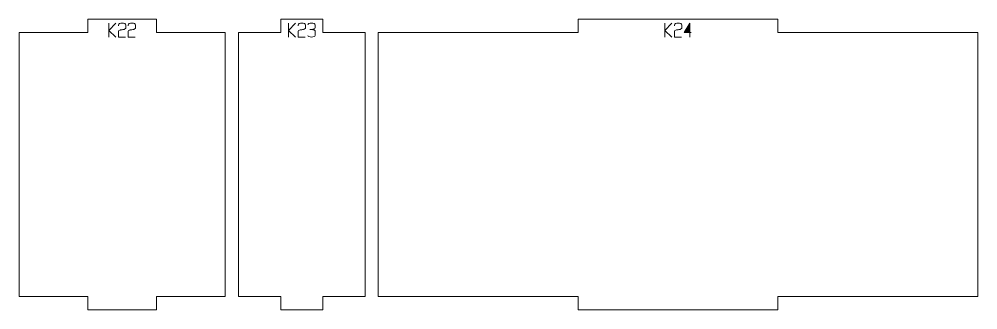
# Model space of a CAD drawing. Header units: centimetres. Extents: x -249 to 275, y -506 to 461.
# Drawn here: x -100.54 to -78.74, y -339.21 to -332.61 of the extents above; entities that cross this region are included whole.
import ezdxf

# ---------------------------------------------------------------- set-up
doc = ezdxf.new("R2010")
doc.units = ezdxf.units.CM
doc.header["$MEASUREMENT"] = 0
doc.layers.add('Capa 1', color=7, linetype='Continuous')

msp = doc.modelspace()

# ---------------------------------------------------------------- hatches: boundary and pattern name
at = {"layer": 'Capa 1', "true_color": 0x3e4095}
h = msp.add_hatch(color=175, dxfattribs=at)
edge = h.paths.add_edge_path()
edge.add_spline(control_points=[(-98.33816, -333.01508), (-98.33816, -333.01508), (-98.49684, -332.86328), (-98.49684, -332.86328), (-98.49684, -332.86328), (-98.49684, -333.01508), (-98.49684, -333.01508), (-98.49684, -333.01508), (-98.49684, -332.69864), (-98.49684, -332.69864), (-98.49684, -332.69864), (-98.49684, -332.86328), (-98.49684, -332.86328), (-98.49684, -332.86328), (-98.33816, -332.69864), (-98.33816, -332.69864), (-98.33816, -332.69864), (-98.49684, -332.86328), (-98.49684, -332.86328), (-98.49684, -332.86328), (-98.33816, -333.01508), (-98.33816, -333.01508)], knot_values=[0, 0, 0, 0, 0.14285714, 0.14285714, 0.14285714, 0.28571429, 0.28571429, 0.28571429, 0.42857143, 0.42857143, 0.42857143, 0.57142857, 0.57142857, 0.57142857, 0.71428571, 0.71428571, 0.71428571, 0.85714286, 0.85714286, 0.85714286, 1, 1, 1, 1], degree=3, periodic=1)
h = msp.add_hatch(color=175, dxfattribs=at)
edge = h.paths.add_edge_path()
edge.add_spline(control_points=[(-98.27717, -333.01508), (-98.27717, -333.01508), (-98.27717, -332.88254), (-98.27717, -332.88254), (-98.27625, -332.87062), (-98.2654, -332.86145), (-98.24461, -332.85503), (-98.23605, -332.85441), (-98.22787, -332.85342), (-98.22007, -332.85204), (-98.21228, -332.85067), (-98.2044, -332.84922), (-98.19645, -332.84769), (-98.18178, -332.84524), (-98.17054, -332.84325), (-98.16275, -332.84173), (-98.15495, -332.8402), (-98.14738, -332.83821), (-98.14004, -332.83576), (-98.12109, -332.82873), (-98.11161, -332.81971), (-98.11161, -332.80871), (-98.11161, -332.80871), (-98.11161, -332.73395), (-98.11161, -332.73395), (-98.11161, -332.72417), (-98.11948, -332.71584), (-98.13523, -332.70896), (-98.15097, -332.70208), (-98.17062, -332.69864), (-98.19416, -332.69864), (-98.2177, -332.69864), (-98.23735, -332.70208), (-98.25309, -332.70896), (-98.26884, -332.71584), (-98.27671, -332.72417), (-98.27671, -332.73395), (-98.27671, -332.73395), (-98.27671, -332.75642), (-98.27671, -332.75642), (-98.27671, -332.75642), (-98.27671, -332.73395), (-98.27671, -332.73395), (-98.27671, -332.72417), (-98.26884, -332.71584), (-98.25309, -332.70896), (-98.23735, -332.70208), (-98.2177, -332.69864), (-98.19416, -332.69864), (-98.17062, -332.69864), (-98.15097, -332.70208), (-98.13523, -332.70896), (-98.11948, -332.71584), (-98.11161, -332.72417), (-98.11161, -332.73395), (-98.11161, -332.73395), (-98.11161, -332.80871), (-98.11161, -332.80871), (-98.11161, -332.81971), (-98.12109, -332.82873), (-98.14004, -332.83576), (-98.14738, -332.83821), (-98.15495, -332.8402), (-98.16275, -332.84173), (-98.17054, -332.84325), (-98.18178, -332.84524), (-98.19645, -332.84769), (-98.2044, -332.84922), (-98.21228, -332.85067), (-98.22007, -332.85204), (-98.22787, -332.85342), (-98.23605, -332.85441), (-98.24461, -332.85503), (-98.2654, -332.86145), (-98.27625, -332.87062), (-98.27717, -332.88254), (-98.27717, -332.88254), (-98.27717, -333.01508), (-98.27717, -333.01508), (-98.27717, -333.01508), (-98.12032, -333.01508), (-98.12032, -333.01508), (-98.12032, -333.01508), (-98.27717, -333.01508), (-98.27717, -333.01508)], knot_values=[0, 0, 0, 0, 0.03571429, 0.03571429, 0.03571429, 0.07142857, 0.07142857, 0.07142857, 0.10714286, 0.10714286, 0.10714286, 0.14285714, 0.14285714, 0.14285714, 0.17857143, 0.17857143, 0.17857143, 0.21428571, 0.21428571, 0.21428571, 0.25, 0.25, 0.25, 0.28571429, 0.28571429, 0.28571429, 0.32142857, 0.32142857, 0.32142857, 0.35714286, 0.35714286, 0.35714286, 0.39285714, 0.39285714, 0.39285714, 0.42857143, 0.42857143, 0.42857143, 0.46428571, 0.46428571, 0.46428571, 0.5, 0.5, 0.5, 0.53571429, 0.53571429, 0.53571429, 0.57142857, 0.57142857, 0.57142857, 0.60714286, 0.60714286, 0.60714286, 0.64285714, 0.64285714, 0.64285714, 0.67857143, 0.67857143, 0.67857143, 0.71428571, 0.71428571, 0.71428571, 0.75, 0.75, 0.75, 0.78571429, 0.78571429, 0.78571429, 0.82142857, 0.82142857, 0.82142857, 0.85714286, 0.85714286, 0.85714286, 0.89285714, 0.89285714, 0.89285714, 0.92857143, 0.92857143, 0.92857143, 0.96428571, 0.96428571, 0.96428571, 1, 1, 1, 1], degree=3, periodic=1)
h = msp.add_hatch(color=175, dxfattribs=at)
edge = h.paths.add_edge_path()
edge.add_spline(control_points=[(-98.05704, -333.01508), (-98.05704, -333.01508), (-98.05704, -332.88254), (-98.05704, -332.88254), (-98.05612, -332.87062), (-98.04527, -332.86145), (-98.02448, -332.85503), (-98.01592, -332.85441), (-98.00774, -332.85342), (-97.99994, -332.85204), (-97.99215, -332.85067), (-97.98427, -332.84922), (-97.97632, -332.84769), (-97.96165, -332.84524), (-97.95041, -332.84325), (-97.94262, -332.84173), (-97.93482, -332.8402), (-97.92725, -332.83821), (-97.91991, -332.83576), (-97.90096, -332.82873), (-97.89148, -332.81971), (-97.89148, -332.80871), (-97.89148, -332.80871), (-97.89148, -332.73395), (-97.89148, -332.73395), (-97.89148, -332.72417), (-97.89935, -332.71584), (-97.9151, -332.70896), (-97.93084, -332.70208), (-97.95049, -332.69864), (-97.97403, -332.69864), (-97.99757, -332.69864), (-98.01722, -332.70208), (-98.03296, -332.70896), (-98.04871, -332.71584), (-98.05658, -332.72417), (-98.05658, -332.73395), (-98.05658, -332.73395), (-98.05658, -332.75642), (-98.05658, -332.75642), (-98.05658, -332.75642), (-98.05658, -332.73395), (-98.05658, -332.73395), (-98.05658, -332.72417), (-98.04871, -332.71584), (-98.03296, -332.70896), (-98.01722, -332.70208), (-97.99757, -332.69864), (-97.97403, -332.69864), (-97.95049, -332.69864), (-97.93084, -332.70208), (-97.9151, -332.70896), (-97.89935, -332.71584), (-97.89148, -332.72417), (-97.89148, -332.73395), (-97.89148, -332.73395), (-97.89148, -332.80871), (-97.89148, -332.80871), (-97.89148, -332.81971), (-97.90096, -332.82873), (-97.91991, -332.83576), (-97.92725, -332.83821), (-97.93482, -332.8402), (-97.94262, -332.84173), (-97.95041, -332.84325), (-97.96165, -332.84524), (-97.97632, -332.84769), (-97.98427, -332.84922), (-97.99215, -332.85067), (-97.99994, -332.85204), (-98.00774, -332.85342), (-98.01592, -332.85441), (-98.02448, -332.85503), (-98.04527, -332.86145), (-98.05612, -332.87062), (-98.05704, -332.88254), (-98.05704, -332.88254), (-98.05704, -333.01508), (-98.05704, -333.01508), (-98.05704, -333.01508), (-97.90019, -333.01508), (-97.90019, -333.01508), (-97.90019, -333.01508), (-98.05704, -333.01508), (-98.05704, -333.01508)], knot_values=[0, 0, 0, 0, 0.03571429, 0.03571429, 0.03571429, 0.07142857, 0.07142857, 0.07142857, 0.10714286, 0.10714286, 0.10714286, 0.14285714, 0.14285714, 0.14285714, 0.17857143, 0.17857143, 0.17857143, 0.21428571, 0.21428571, 0.21428571, 0.25, 0.25, 0.25, 0.28571429, 0.28571429, 0.28571429, 0.32142857, 0.32142857, 0.32142857, 0.35714286, 0.35714286, 0.35714286, 0.39285714, 0.39285714, 0.39285714, 0.42857143, 0.42857143, 0.42857143, 0.46428571, 0.46428571, 0.46428571, 0.5, 0.5, 0.5, 0.53571429, 0.53571429, 0.53571429, 0.57142857, 0.57142857, 0.57142857, 0.60714286, 0.60714286, 0.60714286, 0.64285714, 0.64285714, 0.64285714, 0.67857143, 0.67857143, 0.67857143, 0.71428571, 0.71428571, 0.71428571, 0.75, 0.75, 0.75, 0.78571429, 0.78571429, 0.78571429, 0.82142857, 0.82142857, 0.82142857, 0.85714286, 0.85714286, 0.85714286, 0.89285714, 0.89285714, 0.89285714, 0.92857143, 0.92857143, 0.92857143, 0.96428571, 0.96428571, 0.96428571, 1, 1, 1, 1], degree=3, periodic=1)
h = msp.add_hatch(color=175, dxfattribs=at)
edge = h.paths.add_edge_path()
edge.add_spline(control_points=[(-94.25666, -333.01508), (-94.25666, -333.01508), (-94.41534, -332.86328), (-94.41534, -332.86328), (-94.41534, -332.86328), (-94.41534, -333.01508), (-94.41534, -333.01508), (-94.41534, -333.01508), (-94.41534, -332.69864), (-94.41534, -332.69864), (-94.41534, -332.69864), (-94.41534, -332.86328), (-94.41534, -332.86328), (-94.41534, -332.86328), (-94.25666, -332.69864), (-94.25666, -332.69864), (-94.25666, -332.69864), (-94.41534, -332.86328), (-94.41534, -332.86328), (-94.41534, -332.86328), (-94.25666, -333.01508), (-94.25666, -333.01508)], knot_values=[0, 0, 0, 0, 0.14285714, 0.14285714, 0.14285714, 0.28571429, 0.28571429, 0.28571429, 0.42857143, 0.42857143, 0.42857143, 0.57142857, 0.57142857, 0.57142857, 0.71428571, 0.71428571, 0.71428571, 0.85714286, 0.85714286, 0.85714286, 1, 1, 1, 1], degree=3, periodic=1)
h = msp.add_hatch(color=175, dxfattribs=at)
edge = h.paths.add_edge_path()
edge.add_spline(control_points=[(-94.19567, -333.01508), (-94.19567, -333.01508), (-94.19567, -332.88254), (-94.19567, -332.88254), (-94.19475, -332.87062), (-94.1839, -332.86145), (-94.16311, -332.85503), (-94.15455, -332.85441), (-94.14637, -332.85342), (-94.13857, -332.85204), (-94.13078, -332.85067), (-94.1229, -332.84922), (-94.11495, -332.84769), (-94.10028, -332.84524), (-94.08904, -332.84325), (-94.08125, -332.84173), (-94.07345, -332.8402), (-94.06588, -332.83821), (-94.05854, -332.83576), (-94.03959, -332.82873), (-94.03011, -332.81971), (-94.03011, -332.80871), (-94.03011, -332.80871), (-94.03011, -332.73395), (-94.03011, -332.73395), (-94.03011, -332.72417), (-94.03798, -332.71584), (-94.05373, -332.70896), (-94.06947, -332.70208), (-94.08912, -332.69864), (-94.11266, -332.69864), (-94.1362, -332.69864), (-94.15585, -332.70208), (-94.17159, -332.70896), (-94.18734, -332.71584), (-94.19521, -332.72417), (-94.19521, -332.73395), (-94.19521, -332.73395), (-94.19521, -332.75642), (-94.19521, -332.75642), (-94.19521, -332.75642), (-94.19521, -332.73395), (-94.19521, -332.73395), (-94.19521, -332.72417), (-94.18734, -332.71584), (-94.17159, -332.70896), (-94.15585, -332.70208), (-94.1362, -332.69864), (-94.11266, -332.69864), (-94.08912, -332.69864), (-94.06947, -332.70208), (-94.05373, -332.70896), (-94.03798, -332.71584), (-94.03011, -332.72417), (-94.03011, -332.73395), (-94.03011, -332.73395), (-94.03011, -332.80871), (-94.03011, -332.80871), (-94.03011, -332.81971), (-94.03959, -332.82873), (-94.05854, -332.83576), (-94.06588, -332.83821), (-94.07345, -332.8402), (-94.08125, -332.84173), (-94.08904, -332.84325), (-94.10028, -332.84524), (-94.11495, -332.84769), (-94.1229, -332.84922), (-94.13078, -332.85067), (-94.13857, -332.85204), (-94.14637, -332.85342), (-94.15455, -332.85441), (-94.16311, -332.85503), (-94.1839, -332.86145), (-94.19475, -332.87062), (-94.19567, -332.88254), (-94.19567, -332.88254), (-94.19567, -333.01508), (-94.19567, -333.01508), (-94.19567, -333.01508), (-94.03882, -333.01508), (-94.03882, -333.01508), (-94.03882, -333.01508), (-94.19567, -333.01508), (-94.19567, -333.01508)], knot_values=[0, 0, 0, 0, 0.03571429, 0.03571429, 0.03571429, 0.07142857, 0.07142857, 0.07142857, 0.10714286, 0.10714286, 0.10714286, 0.14285714, 0.14285714, 0.14285714, 0.17857143, 0.17857143, 0.17857143, 0.21428571, 0.21428571, 0.21428571, 0.25, 0.25, 0.25, 0.28571429, 0.28571429, 0.28571429, 0.32142857, 0.32142857, 0.32142857, 0.35714286, 0.35714286, 0.35714286, 0.39285714, 0.39285714, 0.39285714, 0.42857143, 0.42857143, 0.42857143, 0.46428571, 0.46428571, 0.46428571, 0.5, 0.5, 0.5, 0.53571429, 0.53571429, 0.53571429, 0.57142857, 0.57142857, 0.57142857, 0.60714286, 0.60714286, 0.60714286, 0.64285714, 0.64285714, 0.64285714, 0.67857143, 0.67857143, 0.67857143, 0.71428571, 0.71428571, 0.71428571, 0.75, 0.75, 0.75, 0.78571429, 0.78571429, 0.78571429, 0.82142857, 0.82142857, 0.82142857, 0.85714286, 0.85714286, 0.85714286, 0.89285714, 0.89285714, 0.89285714, 0.92857143, 0.92857143, 0.92857143, 0.96428571, 0.96428571, 0.96428571, 1, 1, 1, 1], degree=3, periodic=1)
h = msp.add_hatch(color=175, dxfattribs=at)
edge = h.paths.add_edge_path()
edge.add_spline(control_points=[(-93.89253, -333.01508), (-93.91607, -333.01508), (-93.93572, -333.01164), (-93.95146, -333.00476), (-93.96721, -332.99788), (-93.97508, -332.98955), (-93.97508, -332.97977), (-93.97508, -332.98955), (-93.96721, -332.99788), (-93.95146, -333.00476), (-93.93572, -333.01164), (-93.91607, -333.01508), (-93.89253, -333.01508), (-93.86899, -333.01508), (-93.84934, -333.01164), (-93.8336, -333.00476), (-93.81785, -332.99788), (-93.80998, -332.98955), (-93.80998, -332.97977), (-93.80998, -332.97977), (-93.80998, -332.87658), (-93.80998, -332.87658), (-93.80998, -332.86832), (-93.81564, -332.86114), (-93.82695, -332.85503), (-93.83826, -332.84891), (-93.87143, -332.84478), (-93.92647, -332.84264), (-93.87174, -332.83928), (-93.83887, -332.8353), (-93.82787, -332.83072), (-93.81686, -332.82613), (-93.8109, -332.81864), (-93.80998, -332.80825), (-93.80998, -332.80825), (-93.80998, -332.73395), (-93.80998, -332.73395), (-93.80998, -332.72417), (-93.81785, -332.71584), (-93.8336, -332.70896), (-93.84934, -332.70208), (-93.86899, -332.69864), (-93.89253, -332.69864), (-93.91607, -332.69864), (-93.93572, -332.70208), (-93.95146, -332.70896), (-93.96721, -332.71584), (-93.97508, -332.72417), (-93.97508, -332.73395), (-93.97508, -332.72417), (-93.96721, -332.71584), (-93.95146, -332.70896), (-93.93572, -332.70208), (-93.91607, -332.69864), (-93.89253, -332.69864), (-93.86899, -332.69864), (-93.84934, -332.70208), (-93.8336, -332.70896), (-93.81785, -332.71584), (-93.80998, -332.72417), (-93.80998, -332.73395), (-93.80998, -332.73395), (-93.80998, -332.80825), (-93.80998, -332.80825), (-93.8109, -332.81864), (-93.81686, -332.82613), (-93.82787, -332.83072), (-93.83887, -332.8353), (-93.87174, -332.83928), (-93.92647, -332.84264), (-93.87143, -332.84478), (-93.83826, -332.84891), (-93.82695, -332.85503), (-93.81564, -332.86114), (-93.80998, -332.86832), (-93.80998, -332.87658), (-93.80998, -332.87658), (-93.80998, -332.97977), (-93.80998, -332.97977), (-93.80998, -332.98955), (-93.81785, -332.99788), (-93.8336, -333.00476), (-93.84934, -333.01164), (-93.86899, -333.01508), (-93.89253, -333.01508)], knot_values=[0, 0, 0, 0, 0.03571429, 0.03571429, 0.03571429, 0.07142857, 0.07142857, 0.07142857, 0.10714286, 0.10714286, 0.10714286, 0.14285714, 0.14285714, 0.14285714, 0.17857143, 0.17857143, 0.17857143, 0.21428571, 0.21428571, 0.21428571, 0.25, 0.25, 0.25, 0.28571429, 0.28571429, 0.28571429, 0.32142857, 0.32142857, 0.32142857, 0.35714286, 0.35714286, 0.35714286, 0.39285714, 0.39285714, 0.39285714, 0.42857143, 0.42857143, 0.42857143, 0.46428571, 0.46428571, 0.46428571, 0.5, 0.5, 0.5, 0.53571429, 0.53571429, 0.53571429, 0.57142857, 0.57142857, 0.57142857, 0.60714286, 0.60714286, 0.60714286, 0.64285714, 0.64285714, 0.64285714, 0.67857143, 0.67857143, 0.67857143, 0.71428571, 0.71428571, 0.71428571, 0.75, 0.75, 0.75, 0.78571429, 0.78571429, 0.78571429, 0.82142857, 0.82142857, 0.82142857, 0.85714286, 0.85714286, 0.85714286, 0.89285714, 0.89285714, 0.89285714, 0.92857143, 0.92857143, 0.92857143, 0.96428571, 0.96428571, 0.96428571, 1, 1, 1, 1], degree=3, periodic=1)
h = msp.add_hatch(color=175, dxfattribs=at)
edge = h.paths.add_edge_path()
edge.add_spline(control_points=[(-85.70007, -333.01508), (-85.70007, -333.01508), (-85.85875, -332.86328), (-85.85875, -332.86328), (-85.85875, -332.86328), (-85.85875, -333.01508), (-85.85875, -333.01508), (-85.85875, -333.01508), (-85.85875, -332.69864), (-85.85875, -332.69864), (-85.85875, -332.69864), (-85.85875, -332.86328), (-85.85875, -332.86328), (-85.85875, -332.86328), (-85.70007, -332.69864), (-85.70007, -332.69864), (-85.70007, -332.69864), (-85.85875, -332.86328), (-85.85875, -332.86328), (-85.85875, -332.86328), (-85.70007, -333.01508), (-85.70007, -333.01508)], knot_values=[0, 0, 0, 0, 0.14285714, 0.14285714, 0.14285714, 0.28571429, 0.28571429, 0.28571429, 0.42857143, 0.42857143, 0.42857143, 0.57142857, 0.57142857, 0.57142857, 0.71428571, 0.71428571, 0.71428571, 0.85714286, 0.85714286, 0.85714286, 1, 1, 1, 1], degree=3, periodic=1)
h = msp.add_hatch(color=175, dxfattribs=at)
edge = h.paths.add_edge_path()
edge.add_spline(control_points=[(-85.63908, -333.01508), (-85.63908, -333.01508), (-85.63908, -332.88254), (-85.63908, -332.88254), (-85.63816, -332.87062), (-85.62731, -332.86145), (-85.60652, -332.85503), (-85.59796, -332.85441), (-85.58978, -332.85342), (-85.58198, -332.85204), (-85.57419, -332.85067), (-85.56631, -332.84922), (-85.55836, -332.84769), (-85.54369, -332.84524), (-85.53245, -332.84325), (-85.52466, -332.84173), (-85.51686, -332.8402), (-85.50929, -332.83821), (-85.50195, -332.83576), (-85.483, -332.82873), (-85.47352, -332.81971), (-85.47352, -332.80871), (-85.47352, -332.80871), (-85.47352, -332.73395), (-85.47352, -332.73395), (-85.47352, -332.72417), (-85.48139, -332.71584), (-85.49714, -332.70896), (-85.51288, -332.70208), (-85.53253, -332.69864), (-85.55607, -332.69864), (-85.57961, -332.69864), (-85.59926, -332.70208), (-85.615, -332.70896), (-85.63075, -332.71584), (-85.63862, -332.72417), (-85.63862, -332.73395), (-85.63862, -332.73395), (-85.63862, -332.75642), (-85.63862, -332.75642), (-85.63862, -332.75642), (-85.63862, -332.73395), (-85.63862, -332.73395), (-85.63862, -332.72417), (-85.63075, -332.71584), (-85.615, -332.70896), (-85.59926, -332.70208), (-85.57961, -332.69864), (-85.55607, -332.69864), (-85.53253, -332.69864), (-85.51288, -332.70208), (-85.49714, -332.70896), (-85.48139, -332.71584), (-85.47352, -332.72417), (-85.47352, -332.73395), (-85.47352, -332.73395), (-85.47352, -332.80871), (-85.47352, -332.80871), (-85.47352, -332.81971), (-85.483, -332.82873), (-85.50195, -332.83576), (-85.50929, -332.83821), (-85.51686, -332.8402), (-85.52466, -332.84173), (-85.53245, -332.84325), (-85.54369, -332.84524), (-85.55836, -332.84769), (-85.56631, -332.84922), (-85.57419, -332.85067), (-85.58198, -332.85204), (-85.58978, -332.85342), (-85.59796, -332.85441), (-85.60652, -332.85503), (-85.62731, -332.86145), (-85.63816, -332.87062), (-85.63908, -332.88254), (-85.63908, -332.88254), (-85.63908, -333.01508), (-85.63908, -333.01508), (-85.63908, -333.01508), (-85.48223, -333.01508), (-85.48223, -333.01508), (-85.48223, -333.01508), (-85.63908, -333.01508), (-85.63908, -333.01508)], knot_values=[0, 0, 0, 0, 0.03571429, 0.03571429, 0.03571429, 0.07142857, 0.07142857, 0.07142857, 0.10714286, 0.10714286, 0.10714286, 0.14285714, 0.14285714, 0.14285714, 0.17857143, 0.17857143, 0.17857143, 0.21428571, 0.21428571, 0.21428571, 0.25, 0.25, 0.25, 0.28571429, 0.28571429, 0.28571429, 0.32142857, 0.32142857, 0.32142857, 0.35714286, 0.35714286, 0.35714286, 0.39285714, 0.39285714, 0.39285714, 0.42857143, 0.42857143, 0.42857143, 0.46428571, 0.46428571, 0.46428571, 0.5, 0.5, 0.5, 0.53571429, 0.53571429, 0.53571429, 0.57142857, 0.57142857, 0.57142857, 0.60714286, 0.60714286, 0.60714286, 0.64285714, 0.64285714, 0.64285714, 0.67857143, 0.67857143, 0.67857143, 0.71428571, 0.71428571, 0.71428571, 0.75, 0.75, 0.75, 0.78571429, 0.78571429, 0.78571429, 0.82142857, 0.82142857, 0.82142857, 0.85714286, 0.85714286, 0.85714286, 0.89285714, 0.89285714, 0.89285714, 0.92857143, 0.92857143, 0.92857143, 0.96428571, 0.96428571, 0.96428571, 1, 1, 1, 1], degree=3, periodic=1)
h = msp.add_hatch(color=175, dxfattribs=at)
edge = h.paths.add_edge_path()
edge.add_spline(control_points=[(-85.2887, -332.91052), (-85.2887, -332.91052), (-85.2887, -332.69818), (-85.2887, -332.69818), (-85.2887, -332.69818), (-85.41849, -332.91052), (-85.41849, -332.91052), (-85.41849, -332.91052), (-85.2887, -332.91052), (-85.2887, -332.91052)], knot_values=[0, 0, 0, 0, 0.33333333, 0.33333333, 0.33333333, 0.66666667, 0.66666667, 0.66666667, 1, 1, 1, 1], degree=3, periodic=1)
h = msp.add_hatch(color=175, dxfattribs=at)
edge = h.paths.add_edge_path()
edge.add_spline(control_points=[(-85.2887, -332.91052), (-85.2887, -332.91052), (-85.2887, -333.01508), (-85.2887, -333.01508), (-85.2887, -333.01508), (-85.2887, -332.91052), (-85.2887, -332.91052), (-85.2887, -332.91052), (-85.41849, -332.91052), (-85.41849, -332.91052), (-85.41849, -332.91052), (-85.2887, -332.69818), (-85.2887, -332.69818), (-85.2887, -332.69818), (-85.2887, -332.91052), (-85.2887, -332.91052), (-85.2887, -332.91052), (-85.25889, -332.91052), (-85.25889, -332.91052), (-85.25889, -332.91052), (-85.2887, -332.91052), (-85.2887, -332.91052)], knot_values=[0, 0, 0, 0, 0.14285714, 0.14285714, 0.14285714, 0.28571429, 0.28571429, 0.28571429, 0.42857143, 0.42857143, 0.42857143, 0.57142857, 0.57142857, 0.57142857, 0.71428571, 0.71428571, 0.71428571, 0.85714286, 0.85714286, 0.85714286, 1, 1, 1, 1], degree=3, periodic=1)

# ---------------------------------------------------------------- linework, layer by layer
at = {"layer": 'Capa 1', "color": 240, "lineweight": 9}
for points in [[(-100.53719, -332.90868), (-100.53719, -332.90868), (-100.53719, -338.90868), (-100.53719, -338.90868), (-100.53719, -338.90868), (-98.97517, -338.90868), (-98.97517, -338.90868), (-98.97517, -338.90868), (-98.97517, -339.20868), (-98.97517, -339.20868), (-98.97517, -339.20868), (-97.41315, -339.20868), (-97.41315, -339.20868), (-97.41315, -339.20868), (-97.41315, -338.90868), (-97.41315, -338.90868), (-97.41315, -338.90868), (-95.85113, -338.90868), (-95.85113, -338.90868), (-95.85113, -338.90868), (-95.85113, -332.90868), (-95.85113, -332.90868), (-95.85113, -332.90868), (-97.41315, -332.90868), (-97.41315, -332.90868), (-97.41315, -332.90868), (-97.41315, -332.60868), (-97.41315, -332.60868), (-97.41315, -332.60868), (-98.97517, -332.60868), (-98.97517, -332.60868), (-98.97517, -332.60868), (-98.97517, -332.90868), (-98.97517, -332.90868), (-98.97517, -332.90868), (-100.53719, -332.90868), (-100.53719, -332.90868)], [(-95.55113, -332.90868), (-95.55113, -332.90868), (-95.55113, -338.90868), (-95.55113, -338.90868), (-95.55113, -338.90868), (-94.59215, -338.90868), (-94.59215, -338.90868), (-94.59215, -338.90868), (-94.59215, -339.20868), (-94.59215, -339.20868), (-94.59215, -339.20868), (-93.63317, -339.20868), (-93.63317, -339.20868), (-93.63317, -339.20868), (-93.63317, -338.90868), (-93.63317, -338.90868), (-93.63317, -338.90868), (-92.67419, -338.90868), (-92.67419, -338.90868), (-92.67419, -338.90868), (-92.67419, -332.90868), (-92.67419, -332.90868), (-92.67419, -332.90868), (-93.63317, -332.90868), (-93.63317, -332.90868), (-93.63317, -332.90868), (-93.63317, -332.60868), (-93.63317, -332.60868), (-93.63317, -332.60868), (-94.59215, -332.60868), (-94.59215, -332.60868), (-94.59215, -332.60868), (-94.59215, -332.90868), (-94.59215, -332.90868), (-94.59215, -332.90868), (-95.55113, -332.90868), (-95.55113, -332.90868)], [(-92.37419, -332.90868), (-92.37419, -332.90868), (-92.37419, -338.90868), (-92.37419, -338.90868), (-92.37419, -338.90868), (-87.83061, -338.90868), (-87.83061, -338.90868), (-87.83061, -338.90868), (-87.83061, -339.20868), (-87.83061, -339.20868), (-87.83061, -339.20868), (-83.28703, -339.20868), (-83.28703, -339.20868), (-83.28703, -339.20868), (-83.28703, -338.90868), (-83.28703, -338.90868), (-83.28703, -338.90868), (-78.74345, -338.90868), (-78.74345, -338.90868), (-78.74345, -338.90868), (-78.74345, -332.90868), (-78.74345, -332.90868), (-78.74345, -332.90868), (-83.28703, -332.90868), (-83.28703, -332.90868), (-83.28703, -332.90868), (-83.28703, -332.60868), (-83.28703, -332.60868), (-83.28703, -332.60868), (-87.83061, -332.60868), (-87.83061, -332.60868), (-87.83061, -332.60868), (-87.83061, -332.90868), (-87.83061, -332.90868), (-87.83061, -332.90868), (-92.37419, -332.90868), (-92.37419, -332.90868)]]:
    msp.add_open_spline(points, degree=3, knots=[0, 0, 0, 0, 0.08333333, 0.08333333, 0.08333333, 0.16666667, 0.16666667, 0.16666667, 0.25, 0.25, 0.25, 0.33333333, 0.33333333, 0.33333333, 0.41666667, 0.41666667, 0.41666667, 0.5, 0.5, 0.5, 0.58333333, 0.58333333, 0.58333333, 0.66666667, 0.66666667, 0.66666667, 0.75, 0.75, 0.75, 0.83333333, 0.83333333, 0.83333333, 0.91666667, 0.91666667, 0.91666667, 1, 1, 1, 1], dxfattribs=at)
at = {"layer": 'Capa 1', "color": 114, "lineweight": 9}
for points, knots in [([(-98.33816, -333.01508), (-98.33816, -333.01508), (-98.49684, -332.86328), (-98.49684, -332.86328), (-98.49684, -332.86328), (-98.49684, -333.01508), (-98.49684, -333.01508), (-98.49684, -333.01508), (-98.49684, -332.69864), (-98.49684, -332.69864), (-98.49684, -332.69864), (-98.49684, -332.86328), (-98.49684, -332.86328), (-98.49684, -332.86328), (-98.33816, -332.69864), (-98.33816, -332.69864), (-98.33816, -332.69864), (-98.49684, -332.86328), (-98.49684, -332.86328), (-98.49684, -332.86328), (-98.33816, -333.01508), (-98.33816, -333.01508)], [0, 0, 0, 0, 0.14285714, 0.14285714, 0.14285714, 0.28571429, 0.28571429, 0.28571429, 0.42857143, 0.42857143, 0.42857143, 0.57142857, 0.57142857, 0.57142857, 0.71428571, 0.71428571, 0.71428571, 0.85714286, 0.85714286, 0.85714286, 1, 1, 1, 1]), ([(-98.27717, -333.01508), (-98.27717, -333.01508), (-98.27717, -332.88254), (-98.27717, -332.88254), (-98.27625, -332.87062), (-98.2654, -332.86145), (-98.24461, -332.85503), (-98.23605, -332.85441), (-98.22787, -332.85342), (-98.22007, -332.85204), (-98.21228, -332.85067), (-98.2044, -332.84922), (-98.19645, -332.84769), (-98.18178, -332.84524), (-98.17054, -332.84325), (-98.16275, -332.84173), (-98.15495, -332.8402), (-98.14738, -332.83821), (-98.14004, -332.83576), (-98.12109, -332.82873), (-98.11161, -332.81971), (-98.11161, -332.80871), (-98.11161, -332.80871), (-98.11161, -332.73395), (-98.11161, -332.73395), (-98.11161, -332.72417), (-98.11948, -332.71584), (-98.13523, -332.70896), (-98.15097, -332.70208), (-98.17062, -332.69864), (-98.19416, -332.69864), (-98.2177, -332.69864), (-98.23735, -332.70208), (-98.25309, -332.70896), (-98.26884, -332.71584), (-98.27671, -332.72417), (-98.27671, -332.73395), (-98.27671, -332.73395), (-98.27671, -332.75642), (-98.27671, -332.75642), (-98.27671, -332.75642), (-98.27671, -332.73395), (-98.27671, -332.73395), (-98.27671, -332.72417), (-98.26884, -332.71584), (-98.25309, -332.70896), (-98.23735, -332.70208), (-98.2177, -332.69864), (-98.19416, -332.69864), (-98.17062, -332.69864), (-98.15097, -332.70208), (-98.13523, -332.70896), (-98.11948, -332.71584), (-98.11161, -332.72417), (-98.11161, -332.73395), (-98.11161, -332.73395), (-98.11161, -332.80871), (-98.11161, -332.80871), (-98.11161, -332.81971), (-98.12109, -332.82873), (-98.14004, -332.83576), (-98.14738, -332.83821), (-98.15495, -332.8402), (-98.16275, -332.84173), (-98.17054, -332.84325), (-98.18178, -332.84524), (-98.19645, -332.84769), (-98.2044, -332.84922), (-98.21228, -332.85067), (-98.22007, -332.85204), (-98.22787, -332.85342), (-98.23605, -332.85441), (-98.24461, -332.85503), (-98.2654, -332.86145), (-98.27625, -332.87062), (-98.27717, -332.88254), (-98.27717, -332.88254), (-98.27717, -333.01508), (-98.27717, -333.01508), (-98.27717, -333.01508), (-98.12032, -333.01508), (-98.12032, -333.01508), (-98.12032, -333.01508), (-98.27717, -333.01508), (-98.27717, -333.01508)], [0, 0, 0, 0, 0.03571429, 0.03571429, 0.03571429, 0.07142857, 0.07142857, 0.07142857, 0.10714286, 0.10714286, 0.10714286, 0.14285714, 0.14285714, 0.14285714, 0.17857143, 0.17857143, 0.17857143, 0.21428571, 0.21428571, 0.21428571, 0.25, 0.25, 0.25, 0.28571429, 0.28571429, 0.28571429, 0.32142857, 0.32142857, 0.32142857, 0.35714286, 0.35714286, 0.35714286, 0.39285714, 0.39285714, 0.39285714, 0.42857143, 0.42857143, 0.42857143, 0.46428571, 0.46428571, 0.46428571, 0.5, 0.5, 0.5, 0.53571429, 0.53571429, 0.53571429, 0.57142857, 0.57142857, 0.57142857, 0.60714286, 0.60714286, 0.60714286, 0.64285714, 0.64285714, 0.64285714, 0.67857143, 0.67857143, 0.67857143, 0.71428571, 0.71428571, 0.71428571, 0.75, 0.75, 0.75, 0.78571429, 0.78571429, 0.78571429, 0.82142857, 0.82142857, 0.82142857, 0.85714286, 0.85714286, 0.85714286, 0.89285714, 0.89285714, 0.89285714, 0.92857143, 0.92857143, 0.92857143, 0.96428571, 0.96428571, 0.96428571, 1, 1, 1, 1]), ([(-98.05704, -333.01508), (-98.05704, -333.01508), (-98.05704, -332.88254), (-98.05704, -332.88254), (-98.05612, -332.87062), (-98.04527, -332.86145), (-98.02448, -332.85503), (-98.01592, -332.85441), (-98.00774, -332.85342), (-97.99994, -332.85204), (-97.99215, -332.85067), (-97.98427, -332.84922), (-97.97632, -332.84769), (-97.96165, -332.84524), (-97.95041, -332.84325), (-97.94262, -332.84173), (-97.93482, -332.8402), (-97.92725, -332.83821), (-97.91991, -332.83576), (-97.90096, -332.82873), (-97.89148, -332.81971), (-97.89148, -332.80871), (-97.89148, -332.80871), (-97.89148, -332.73395), (-97.89148, -332.73395), (-97.89148, -332.72417), (-97.89935, -332.71584), (-97.9151, -332.70896), (-97.93084, -332.70208), (-97.95049, -332.69864), (-97.97403, -332.69864), (-97.99757, -332.69864), (-98.01722, -332.70208), (-98.03296, -332.70896), (-98.04871, -332.71584), (-98.05658, -332.72417), (-98.05658, -332.73395), (-98.05658, -332.73395), (-98.05658, -332.75642), (-98.05658, -332.75642), (-98.05658, -332.75642), (-98.05658, -332.73395), (-98.05658, -332.73395), (-98.05658, -332.72417), (-98.04871, -332.71584), (-98.03296, -332.70896), (-98.01722, -332.70208), (-97.99757, -332.69864), (-97.97403, -332.69864), (-97.95049, -332.69864), (-97.93084, -332.70208), (-97.9151, -332.70896), (-97.89935, -332.71584), (-97.89148, -332.72417), (-97.89148, -332.73395), (-97.89148, -332.73395), (-97.89148, -332.80871), (-97.89148, -332.80871), (-97.89148, -332.81971), (-97.90096, -332.82873), (-97.91991, -332.83576), (-97.92725, -332.83821), (-97.93482, -332.8402), (-97.94262, -332.84173), (-97.95041, -332.84325), (-97.96165, -332.84524), (-97.97632, -332.84769), (-97.98427, -332.84922), (-97.99215, -332.85067), (-97.99994, -332.85204), (-98.00774, -332.85342), (-98.01592, -332.85441), (-98.02448, -332.85503), (-98.04527, -332.86145), (-98.05612, -332.87062), (-98.05704, -332.88254), (-98.05704, -332.88254), (-98.05704, -333.01508), (-98.05704, -333.01508), (-98.05704, -333.01508), (-97.90019, -333.01508), (-97.90019, -333.01508), (-97.90019, -333.01508), (-98.05704, -333.01508), (-98.05704, -333.01508)], [0, 0, 0, 0, 0.03571429, 0.03571429, 0.03571429, 0.07142857, 0.07142857, 0.07142857, 0.10714286, 0.10714286, 0.10714286, 0.14285714, 0.14285714, 0.14285714, 0.17857143, 0.17857143, 0.17857143, 0.21428571, 0.21428571, 0.21428571, 0.25, 0.25, 0.25, 0.28571429, 0.28571429, 0.28571429, 0.32142857, 0.32142857, 0.32142857, 0.35714286, 0.35714286, 0.35714286, 0.39285714, 0.39285714, 0.39285714, 0.42857143, 0.42857143, 0.42857143, 0.46428571, 0.46428571, 0.46428571, 0.5, 0.5, 0.5, 0.53571429, 0.53571429, 0.53571429, 0.57142857, 0.57142857, 0.57142857, 0.60714286, 0.60714286, 0.60714286, 0.64285714, 0.64285714, 0.64285714, 0.67857143, 0.67857143, 0.67857143, 0.71428571, 0.71428571, 0.71428571, 0.75, 0.75, 0.75, 0.78571429, 0.78571429, 0.78571429, 0.82142857, 0.82142857, 0.82142857, 0.85714286, 0.85714286, 0.85714286, 0.89285714, 0.89285714, 0.89285714, 0.92857143, 0.92857143, 0.92857143, 0.96428571, 0.96428571, 0.96428571, 1, 1, 1, 1]), ([(-94.25666, -333.01508), (-94.25666, -333.01508), (-94.41534, -332.86328), (-94.41534, -332.86328), (-94.41534, -332.86328), (-94.41534, -333.01508), (-94.41534, -333.01508), (-94.41534, -333.01508), (-94.41534, -332.69864), (-94.41534, -332.69864), (-94.41534, -332.69864), (-94.41534, -332.86328), (-94.41534, -332.86328), (-94.41534, -332.86328), (-94.25666, -332.69864), (-94.25666, -332.69864), (-94.25666, -332.69864), (-94.41534, -332.86328), (-94.41534, -332.86328), (-94.41534, -332.86328), (-94.25666, -333.01508), (-94.25666, -333.01508)], [0, 0, 0, 0, 0.14285714, 0.14285714, 0.14285714, 0.28571429, 0.28571429, 0.28571429, 0.42857143, 0.42857143, 0.42857143, 0.57142857, 0.57142857, 0.57142857, 0.71428571, 0.71428571, 0.71428571, 0.85714286, 0.85714286, 0.85714286, 1, 1, 1, 1]), ([(-94.19567, -333.01508), (-94.19567, -333.01508), (-94.19567, -332.88254), (-94.19567, -332.88254), (-94.19475, -332.87062), (-94.1839, -332.86145), (-94.16311, -332.85503), (-94.15455, -332.85441), (-94.14637, -332.85342), (-94.13857, -332.85204), (-94.13078, -332.85067), (-94.1229, -332.84922), (-94.11495, -332.84769), (-94.10028, -332.84524), (-94.08904, -332.84325), (-94.08125, -332.84173), (-94.07345, -332.8402), (-94.06588, -332.83821), (-94.05854, -332.83576), (-94.03959, -332.82873), (-94.03011, -332.81971), (-94.03011, -332.80871), (-94.03011, -332.80871), (-94.03011, -332.73395), (-94.03011, -332.73395), (-94.03011, -332.72417), (-94.03798, -332.71584), (-94.05373, -332.70896), (-94.06947, -332.70208), (-94.08912, -332.69864), (-94.11266, -332.69864), (-94.1362, -332.69864), (-94.15585, -332.70208), (-94.17159, -332.70896), (-94.18734, -332.71584), (-94.19521, -332.72417), (-94.19521, -332.73395), (-94.19521, -332.73395), (-94.19521, -332.75642), (-94.19521, -332.75642), (-94.19521, -332.75642), (-94.19521, -332.73395), (-94.19521, -332.73395), (-94.19521, -332.72417), (-94.18734, -332.71584), (-94.17159, -332.70896), (-94.15585, -332.70208), (-94.1362, -332.69864), (-94.11266, -332.69864), (-94.08912, -332.69864), (-94.06947, -332.70208), (-94.05373, -332.70896), (-94.03798, -332.71584), (-94.03011, -332.72417), (-94.03011, -332.73395), (-94.03011, -332.73395), (-94.03011, -332.80871), (-94.03011, -332.80871), (-94.03011, -332.81971), (-94.03959, -332.82873), (-94.05854, -332.83576), (-94.06588, -332.83821), (-94.07345, -332.8402), (-94.08125, -332.84173), (-94.08904, -332.84325), (-94.10028, -332.84524), (-94.11495, -332.84769), (-94.1229, -332.84922), (-94.13078, -332.85067), (-94.13857, -332.85204), (-94.14637, -332.85342), (-94.15455, -332.85441), (-94.16311, -332.85503), (-94.1839, -332.86145), (-94.19475, -332.87062), (-94.19567, -332.88254), (-94.19567, -332.88254), (-94.19567, -333.01508), (-94.19567, -333.01508), (-94.19567, -333.01508), (-94.03882, -333.01508), (-94.03882, -333.01508), (-94.03882, -333.01508), (-94.19567, -333.01508), (-94.19567, -333.01508)], [0, 0, 0, 0, 0.03571429, 0.03571429, 0.03571429, 0.07142857, 0.07142857, 0.07142857, 0.10714286, 0.10714286, 0.10714286, 0.14285714, 0.14285714, 0.14285714, 0.17857143, 0.17857143, 0.17857143, 0.21428571, 0.21428571, 0.21428571, 0.25, 0.25, 0.25, 0.28571429, 0.28571429, 0.28571429, 0.32142857, 0.32142857, 0.32142857, 0.35714286, 0.35714286, 0.35714286, 0.39285714, 0.39285714, 0.39285714, 0.42857143, 0.42857143, 0.42857143, 0.46428571, 0.46428571, 0.46428571, 0.5, 0.5, 0.5, 0.53571429, 0.53571429, 0.53571429, 0.57142857, 0.57142857, 0.57142857, 0.60714286, 0.60714286, 0.60714286, 0.64285714, 0.64285714, 0.64285714, 0.67857143, 0.67857143, 0.67857143, 0.71428571, 0.71428571, 0.71428571, 0.75, 0.75, 0.75, 0.78571429, 0.78571429, 0.78571429, 0.82142857, 0.82142857, 0.82142857, 0.85714286, 0.85714286, 0.85714286, 0.89285714, 0.89285714, 0.89285714, 0.92857143, 0.92857143, 0.92857143, 0.96428571, 0.96428571, 0.96428571, 1, 1, 1, 1]), ([(-93.89253, -333.01508), (-93.91607, -333.01508), (-93.93572, -333.01164), (-93.95146, -333.00476), (-93.96721, -332.99788), (-93.97508, -332.98955), (-93.97508, -332.97977), (-93.97508, -332.98955), (-93.96721, -332.99788), (-93.95146, -333.00476), (-93.93572, -333.01164), (-93.91607, -333.01508), (-93.89253, -333.01508), (-93.86899, -333.01508), (-93.84934, -333.01164), (-93.8336, -333.00476), (-93.81785, -332.99788), (-93.80998, -332.98955), (-93.80998, -332.97977), (-93.80998, -332.97977), (-93.80998, -332.87658), (-93.80998, -332.87658), (-93.80998, -332.86832), (-93.81564, -332.86114), (-93.82695, -332.85503), (-93.83826, -332.84891), (-93.87143, -332.84478), (-93.92647, -332.84264), (-93.87174, -332.83928), (-93.83887, -332.8353), (-93.82787, -332.83072), (-93.81686, -332.82613), (-93.8109, -332.81864), (-93.80998, -332.80825), (-93.80998, -332.80825), (-93.80998, -332.73395), (-93.80998, -332.73395), (-93.80998, -332.72417), (-93.81785, -332.71584), (-93.8336, -332.70896), (-93.84934, -332.70208), (-93.86899, -332.69864), (-93.89253, -332.69864), (-93.91607, -332.69864), (-93.93572, -332.70208), (-93.95146, -332.70896), (-93.96721, -332.71584), (-93.97508, -332.72417), (-93.97508, -332.73395), (-93.97508, -332.72417), (-93.96721, -332.71584), (-93.95146, -332.70896), (-93.93572, -332.70208), (-93.91607, -332.69864), (-93.89253, -332.69864), (-93.86899, -332.69864), (-93.84934, -332.70208), (-93.8336, -332.70896), (-93.81785, -332.71584), (-93.80998, -332.72417), (-93.80998, -332.73395), (-93.80998, -332.73395), (-93.80998, -332.80825), (-93.80998, -332.80825), (-93.8109, -332.81864), (-93.81686, -332.82613), (-93.82787, -332.83072), (-93.83887, -332.8353), (-93.87174, -332.83928), (-93.92647, -332.84264), (-93.87143, -332.84478), (-93.83826, -332.84891), (-93.82695, -332.85503), (-93.81564, -332.86114), (-93.80998, -332.86832), (-93.80998, -332.87658), (-93.80998, -332.87658), (-93.80998, -332.97977), (-93.80998, -332.97977), (-93.80998, -332.98955), (-93.81785, -332.99788), (-93.8336, -333.00476), (-93.84934, -333.01164), (-93.86899, -333.01508), (-93.89253, -333.01508)], [0, 0, 0, 0, 0.03571429, 0.03571429, 0.03571429, 0.07142857, 0.07142857, 0.07142857, 0.10714286, 0.10714286, 0.10714286, 0.14285714, 0.14285714, 0.14285714, 0.17857143, 0.17857143, 0.17857143, 0.21428571, 0.21428571, 0.21428571, 0.25, 0.25, 0.25, 0.28571429, 0.28571429, 0.28571429, 0.32142857, 0.32142857, 0.32142857, 0.35714286, 0.35714286, 0.35714286, 0.39285714, 0.39285714, 0.39285714, 0.42857143, 0.42857143, 0.42857143, 0.46428571, 0.46428571, 0.46428571, 0.5, 0.5, 0.5, 0.53571429, 0.53571429, 0.53571429, 0.57142857, 0.57142857, 0.57142857, 0.60714286, 0.60714286, 0.60714286, 0.64285714, 0.64285714, 0.64285714, 0.67857143, 0.67857143, 0.67857143, 0.71428571, 0.71428571, 0.71428571, 0.75, 0.75, 0.75, 0.78571429, 0.78571429, 0.78571429, 0.82142857, 0.82142857, 0.82142857, 0.85714286, 0.85714286, 0.85714286, 0.89285714, 0.89285714, 0.89285714, 0.92857143, 0.92857143, 0.92857143, 0.96428571, 0.96428571, 0.96428571, 1, 1, 1, 1]), ([(-85.70007, -333.01508), (-85.70007, -333.01508), (-85.85875, -332.86328), (-85.85875, -332.86328), (-85.85875, -332.86328), (-85.85875, -333.01508), (-85.85875, -333.01508), (-85.85875, -333.01508), (-85.85875, -332.69864), (-85.85875, -332.69864), (-85.85875, -332.69864), (-85.85875, -332.86328), (-85.85875, -332.86328), (-85.85875, -332.86328), (-85.70007, -332.69864), (-85.70007, -332.69864), (-85.70007, -332.69864), (-85.85875, -332.86328), (-85.85875, -332.86328), (-85.85875, -332.86328), (-85.70007, -333.01508), (-85.70007, -333.01508)], [0, 0, 0, 0, 0.14285714, 0.14285714, 0.14285714, 0.28571429, 0.28571429, 0.28571429, 0.42857143, 0.42857143, 0.42857143, 0.57142857, 0.57142857, 0.57142857, 0.71428571, 0.71428571, 0.71428571, 0.85714286, 0.85714286, 0.85714286, 1, 1, 1, 1]), ([(-85.63908, -333.01508), (-85.63908, -333.01508), (-85.63908, -332.88254), (-85.63908, -332.88254), (-85.63816, -332.87062), (-85.62731, -332.86145), (-85.60652, -332.85503), (-85.59796, -332.85441), (-85.58978, -332.85342), (-85.58198, -332.85204), (-85.57419, -332.85067), (-85.56631, -332.84922), (-85.55836, -332.84769), (-85.54369, -332.84524), (-85.53245, -332.84325), (-85.52466, -332.84173), (-85.51686, -332.8402), (-85.50929, -332.83821), (-85.50195, -332.83576), (-85.483, -332.82873), (-85.47352, -332.81971), (-85.47352, -332.80871), (-85.47352, -332.80871), (-85.47352, -332.73395), (-85.47352, -332.73395), (-85.47352, -332.72417), (-85.48139, -332.71584), (-85.49714, -332.70896), (-85.51288, -332.70208), (-85.53253, -332.69864), (-85.55607, -332.69864), (-85.57961, -332.69864), (-85.59926, -332.70208), (-85.615, -332.70896), (-85.63075, -332.71584), (-85.63862, -332.72417), (-85.63862, -332.73395), (-85.63862, -332.73395), (-85.63862, -332.75642), (-85.63862, -332.75642), (-85.63862, -332.75642), (-85.63862, -332.73395), (-85.63862, -332.73395), (-85.63862, -332.72417), (-85.63075, -332.71584), (-85.615, -332.70896), (-85.59926, -332.70208), (-85.57961, -332.69864), (-85.55607, -332.69864), (-85.53253, -332.69864), (-85.51288, -332.70208), (-85.49714, -332.70896), (-85.48139, -332.71584), (-85.47352, -332.72417), (-85.47352, -332.73395), (-85.47352, -332.73395), (-85.47352, -332.80871), (-85.47352, -332.80871), (-85.47352, -332.81971), (-85.483, -332.82873), (-85.50195, -332.83576), (-85.50929, -332.83821), (-85.51686, -332.8402), (-85.52466, -332.84173), (-85.53245, -332.84325), (-85.54369, -332.84524), (-85.55836, -332.84769), (-85.56631, -332.84922), (-85.57419, -332.85067), (-85.58198, -332.85204), (-85.58978, -332.85342), (-85.59796, -332.85441), (-85.60652, -332.85503), (-85.62731, -332.86145), (-85.63816, -332.87062), (-85.63908, -332.88254), (-85.63908, -332.88254), (-85.63908, -333.01508), (-85.63908, -333.01508), (-85.63908, -333.01508), (-85.48223, -333.01508), (-85.48223, -333.01508), (-85.48223, -333.01508), (-85.63908, -333.01508), (-85.63908, -333.01508)], [0, 0, 0, 0, 0.03571429, 0.03571429, 0.03571429, 0.07142857, 0.07142857, 0.07142857, 0.10714286, 0.10714286, 0.10714286, 0.14285714, 0.14285714, 0.14285714, 0.17857143, 0.17857143, 0.17857143, 0.21428571, 0.21428571, 0.21428571, 0.25, 0.25, 0.25, 0.28571429, 0.28571429, 0.28571429, 0.32142857, 0.32142857, 0.32142857, 0.35714286, 0.35714286, 0.35714286, 0.39285714, 0.39285714, 0.39285714, 0.42857143, 0.42857143, 0.42857143, 0.46428571, 0.46428571, 0.46428571, 0.5, 0.5, 0.5, 0.53571429, 0.53571429, 0.53571429, 0.57142857, 0.57142857, 0.57142857, 0.60714286, 0.60714286, 0.60714286, 0.64285714, 0.64285714, 0.64285714, 0.67857143, 0.67857143, 0.67857143, 0.71428571, 0.71428571, 0.71428571, 0.75, 0.75, 0.75, 0.78571429, 0.78571429, 0.78571429, 0.82142857, 0.82142857, 0.82142857, 0.85714286, 0.85714286, 0.85714286, 0.89285714, 0.89285714, 0.89285714, 0.92857143, 0.92857143, 0.92857143, 0.96428571, 0.96428571, 0.96428571, 1, 1, 1, 1]), ([(-85.2887, -332.91052), (-85.2887, -332.91052), (-85.2887, -332.69818), (-85.2887, -332.69818), (-85.2887, -332.69818), (-85.41849, -332.91052), (-85.41849, -332.91052), (-85.41849, -332.91052), (-85.2887, -332.91052), (-85.2887, -332.91052)], [0, 0, 0, 0, 0.33333333, 0.33333333, 0.33333333, 0.66666667, 0.66666667, 0.66666667, 1, 1, 1, 1]), ([(-85.2887, -332.91052), (-85.2887, -332.91052), (-85.2887, -333.01508), (-85.2887, -333.01508), (-85.2887, -333.01508), (-85.2887, -332.91052), (-85.2887, -332.91052), (-85.2887, -332.91052), (-85.41849, -332.91052), (-85.41849, -332.91052), (-85.41849, -332.91052), (-85.2887, -332.69818), (-85.2887, -332.69818), (-85.2887, -332.69818), (-85.2887, -332.91052), (-85.2887, -332.91052), (-85.2887, -332.91052), (-85.25889, -332.91052), (-85.25889, -332.91052), (-85.25889, -332.91052), (-85.2887, -332.91052), (-85.2887, -332.91052)], [0, 0, 0, 0, 0.14285714, 0.14285714, 0.14285714, 0.28571429, 0.28571429, 0.28571429, 0.42857143, 0.42857143, 0.42857143, 0.57142857, 0.57142857, 0.57142857, 0.71428571, 0.71428571, 0.71428571, 0.85714286, 0.85714286, 0.85714286, 1, 1, 1, 1])]:
    msp.add_open_spline(points, degree=3, knots=knots, dxfattribs=at)

doc.saveas('drawing.dxf')
